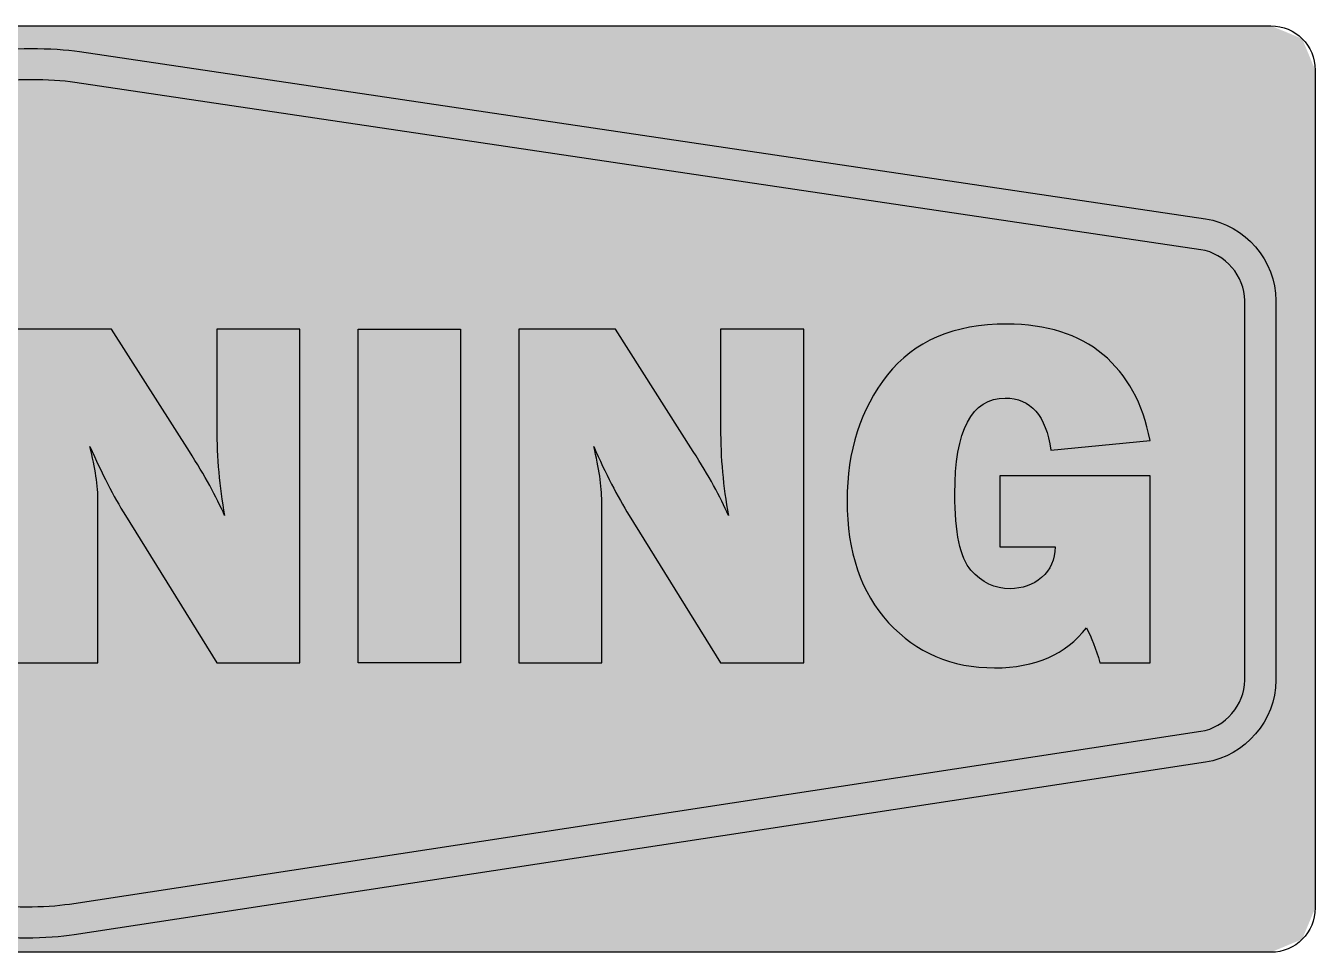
# Model space of a CAD drawing. Extents: x 0.04 to 2.95, y -1.09 to -0.04.
# Drawn here: x 1.494 to 2.948, y -1.086 to -0.041 of the extents above; entities that cross this region are included whole.
import ezdxf

# ---------------------------------------------------------------- set-up
doc = ezdxf.new("R2010")
doc.units = 0
doc.layers.add('SIGN', color=7, linetype='CONTINUOUS')

# ---------------------------------------------------------------- blocks, each defined once
blk = doc.blocks.new('*U6')
at = {"layer": 'SIGN', "color": 250}
for points in [[(0.0895, -1.0863), (0.0895, -0.041), (2.8985, -1.0863)], [(2.8985, -1.0863), (0.0895, -0.041), (2.8985, -0.041)]]:
    blk.add_solid(points, dxfattribs=at)
at = {"layer": 'SIGN', "color": 250, "extrusion": (0, 0, -1)}
for points in [[(-2.8985, -1.0863), (-2.8985, -0.041), (-2.9338, -1.0716)], [(-2.9338, -1.0716), (-2.8985, -0.041), (-2.9338, -0.0556)], [(-2.9338, -1.0716), (-2.9338, -0.0556), (-2.9485, -1.0363)], [(-2.9485, -1.0363), (-2.9338, -0.0556), (-2.9485, -0.091)]]:
    blk.add_solid(points, dxfattribs=at)
blk = doc.blocks.new('BLOCK_2')
at = {"layer": 'SIGN'}
blk.add_open_spline([(0.0395, -1.0363), (0.0395, -1.0639), (0.0619, -1.0863), (0.0895, -1.0863), (0.0895, -1.0863), (2.8985, -1.0863), (2.8985, -1.0863), (2.9261, -1.0863), (2.9485, -1.0639), (2.9485, -1.0363), (2.9485, -1.0363), (2.9485, -0.091), (2.9485, -0.091), (2.9485, -0.0634), (2.9261, -0.041), (2.8985, -0.041), (2.8985, -0.041), (0.0895, -0.041), (0.0895, -0.041), (0.0619, -0.041), (0.0395, -0.0634), (0.0395, -0.091), (0.0395, -0.091), (0.0395, -1.0363), (0.0395, -1.0363)], degree=3, knots=[0, 0, 0, 0, 1, 1, 1, 2, 2, 2, 3, 3, 3, 4, 4, 4, 5, 5, 5, 6, 6, 6, 7, 7, 7, 8, 8, 8, 8], dxfattribs=at)
at = {"layer": 'SIGN', "color": 250}
blk.add_blockref('*U6', (0, 0), dxfattribs=at)
blk = doc.blocks.new('*U7')
at = {"layer": 'SIGN', "color": 250}
for points in [[(1.4392, -0.1066), (0.1684, -0.2581), (1.4392, -0.0709)], [(1.4446, -0.1058), (1.4392, -0.0709), (1.4446, -0.0701)], [(1.4454, -0.1057), (1.4446, -0.0701), (1.4454, -0.07)], [(1.4506, -0.1049), (1.4454, -0.07), (1.4506, -0.0697)], [(1.4944, -0.1022), (1.4506, -0.0697), (1.4944, -0.067)], [(1.4506, -0.1049), (1.4506, -0.0697), (1.4944, -0.1022)], [(1.4997, -0.1019), (1.4944, -0.067), (1.4997, -0.0666)], [(1.4997, -0.1019), (1.4997, -0.0666), (1.5434, -0.1046)], [(1.5434, -0.1046), (1.4997, -0.0666), (1.5434, -0.0694)], [(1.5434, -0.1046), (1.5434, -0.0694), (1.5487, -0.1049)], [(1.5487, -0.1049), (1.5487, -0.0697), (1.5495, -0.105)], [(1.5495, -0.105), (1.5495, -0.0698), (1.5547, -0.1058)], [(1.5547, -0.1058), (1.5547, -0.0701), (2.8195, -0.2937)], [(2.8195, -0.2937), (1.5547, -0.0701), (2.8195, -0.2581)], [(0.1684, -0.2938), (0.1684, -0.2581), (1.4392, -0.1066)], [(0.163, -0.2969), (0.1335, -0.2692), (0.163, -0.259)], [(0.1633, -0.2967), (0.163, -0.259), (0.1633, -0.2589)], [(0.1684, -0.2938), (0.1633, -0.2589), (0.1684, -0.2582)], [(0.1684, -0.2938), (0.1684, -0.2582), (0.1684, -0.2581)], [(2.8195, -0.2937), (2.8195, -0.2581), (2.8195, -0.2937)], [(2.8195, -0.2937), (2.8195, -0.2581), (2.8247, -0.2967)], [(2.8247, -0.2967), (2.8247, -0.2588), (2.8249, -0.2968)], [(2.8249, -0.2968), (2.8249, -0.2589), (2.8544, -0.3136)], [(0.1318, -0.3179), (0.119, -0.2805), (0.1318, -0.2699)], [(0.132, -0.3174), (0.1318, -0.2699), (0.132, -0.2697)], [(0.1335, -0.3137), (0.132, -0.2697), (0.1335, -0.2692)], [(0.1335, -0.3136), (0.1335, -0.2692), (0.1335, -0.2692)], [(2.8544, -0.3136), (2.8544, -0.2692), (2.8544, -0.3136)], [(2.8544, -0.3136), (2.8544, -0.2692), (2.856, -0.3175)], [(2.856, -0.3175), (2.856, -0.2697), (2.8561, -0.3178)], [(2.8561, -0.3178), (2.8561, -0.2698), (2.869, -0.3511)], [(0.1067, -0.8367), (0.0898, -0.3186), (0.1067, -0.2907)], [(0.119, -0.847), (0.1067, -0.2905), (0.119, -0.2805)], [(0.1067, -0.8368), (0.1067, -0.2907), (0.1067, -0.2905)], [(0.1067, -0.8368), (0.1067, -0.2905), (0.119, -0.847)], [(0.1067, -0.8367), (0.1067, -0.2907), (0.1067, -0.8368)], [(0.0898, -0.8086), (0.0837, -0.3511), (0.0898, -0.3187)], [(0.0898, -0.8087), (0.0898, -0.3187), (0.0898, -0.3186)], [(0.0898, -0.8087), (0.0898, -0.3186), (0.1067, -0.8367)], [(0.0898, -0.8086), (0.0898, -0.3187), (0.0898, -0.8087)], [(0.0837, -0.7762), (0.0837, -0.3511), (0.0898, -0.8086)], [(0.119, -0.847), (0.119, -0.7762), (0.1318, -0.8576)], [(2.869, -0.8502), (2.8561, -0.8128), (2.869, -0.7795)], [(0.1318, -0.8576), (0.1318, -0.8095), (0.132, -0.8577)], [(0.132, -0.8577), (0.132, -0.81), (0.1335, -0.8582)], [(0.1335, -0.8582), (0.1335, -0.8137), (0.1335, -0.8582)], [(0.1335, -0.8582), (0.1335, -0.8137), (0.163, -0.8687)], [(2.856, -0.8609), (2.8544, -0.817), (2.856, -0.8131)], [(2.8561, -0.8609), (2.856, -0.8131), (2.8561, -0.8128)], [(2.8544, -0.8615), (2.8249, -0.8339), (2.8544, -0.817)], [(2.8544, -0.8615), (2.8544, -0.817), (2.8544, -0.817)], [(0.163, -0.8687), (0.163, -0.8307), (0.1633, -0.8687)], [(0.1633, -0.8687), (0.1633, -0.8309), (0.1684, -0.8695)], [(0.1684, -0.8695), (0.1684, -0.8338), (0.1684, -0.8695)], [(0.1684, -0.8695), (0.1684, -0.8338), (1.4392, -1.0667)], [(1.4392, -1.0667), (0.1684, -0.8338), (1.4392, -1.031)], [(2.8195, -0.8727), (1.5547, -1.0302), (2.8195, -0.837)], [(2.8247, -0.8719), (2.8195, -0.837), (2.8247, -0.834)], [(2.8195, -0.8727), (2.8195, -0.837), (2.8195, -0.837)], [(2.8249, -0.8719), (2.8247, -0.834), (2.8249, -0.8339)], [(1.5547, -1.0659), (1.5547, -1.0302), (2.8195, -0.8727)], [(1.4392, -1.0667), (1.4392, -1.031), (1.4446, -1.067)], [(1.4446, -1.067), (1.4446, -1.0318), (1.4454, -1.0671)], [(1.4454, -1.0671), (1.4454, -1.0319), (1.4506, -1.0674)], [(1.4506, -1.0674), (1.4506, -1.0322), (1.4944, -1.0703)], [(1.4944, -1.0703), (1.4506, -1.0322), (1.4944, -1.035)], [(1.5434, -1.0671), (1.4997, -1.0346), (1.5434, -1.0319)], [(1.5487, -1.0668), (1.5434, -1.0319), (1.5487, -1.0311)], [(1.5495, -1.0667), (1.5487, -1.0311), (1.5495, -1.031)], [(1.5547, -1.0659), (1.5495, -1.031), (1.5547, -1.0302)], [(1.4997, -1.0699), (1.4944, -1.035), (1.4997, -1.0346)], [(1.4997, -1.0699), (1.4997, -1.0346), (1.5434, -1.0671)]]:
    blk.add_solid(points, dxfattribs=at)
at = {"layer": 'SIGN', "color": 250, "extrusion": (0, 0, -1)}
for points in [[(-1.4392, -0.1066), (-1.4392, -0.0709), (-1.4446, -0.1058)], [(-1.4446, -0.1058), (-1.4446, -0.0701), (-1.4454, -0.1057)], [(-1.4454, -0.1057), (-1.4454, -0.07), (-1.4506, -0.1049)], [(-1.4944, -0.1022), (-1.4944, -0.067), (-1.4997, -0.1019)], [(-1.5487, -0.1049), (-1.5434, -0.0694), (-1.5487, -0.0697)], [(-1.5495, -0.105), (-1.5487, -0.0697), (-1.5495, -0.0698)], [(-1.5547, -0.1058), (-1.5495, -0.0698), (-1.5547, -0.0701)], [(-0.163, -0.2969), (-0.163, -0.259), (-0.1633, -0.2967)], [(-0.1633, -0.2967), (-0.1633, -0.2589), (-0.1684, -0.2938)], [(-0.1684, -0.2938), (-0.1684, -0.2582), (-0.1684, -0.2938)], [(-2.8195, -0.2937), (-2.8195, -0.2581), (-2.8195, -0.2581)], [(-2.8247, -0.2967), (-2.8195, -0.2581), (-2.8247, -0.2588)], [(-2.8249, -0.2968), (-2.8247, -0.2588), (-2.8249, -0.2589)], [(-2.8544, -0.3136), (-2.8249, -0.2589), (-2.8544, -0.2692)], [(-0.1318, -0.3179), (-0.1318, -0.2699), (-0.132, -0.3174)], [(-0.132, -0.3174), (-0.132, -0.2697), (-0.1335, -0.3137)], [(-0.1335, -0.3137), (-0.1335, -0.2692), (-0.1335, -0.3136)], [(-0.1335, -0.3136), (-0.1335, -0.2692), (-0.163, -0.2969)], [(-2.8544, -0.3136), (-2.8544, -0.2692), (-2.8544, -0.2692)], [(-2.856, -0.3175), (-2.8544, -0.2692), (-2.856, -0.2697)], [(-2.8561, -0.3178), (-2.856, -0.2697), (-2.8561, -0.2698)], [(-2.869, -0.3511), (-2.8561, -0.2698), (-2.869, -0.2804)], [(-0.119, -0.3511), (-0.119, -0.2805), (-0.1318, -0.3179)], [(-2.869, -0.8502), (-2.869, -0.2804), (-2.8812, -0.8401)], [(-2.8812, -0.8401), (-2.869, -0.2804), (-2.8812, -0.2905)], [(-2.8812, -0.8401), (-2.8812, -0.2905), (-2.8813, -0.84)], [(-2.8813, -0.84), (-2.8812, -0.2905), (-2.8813, -0.2906)], [(-2.8813, -0.84), (-2.8813, -0.2906), (-2.8981, -0.812)], [(-2.8981, -0.812), (-2.8813, -0.2906), (-2.8981, -0.3186)], [(-2.8981, -0.812), (-2.8981, -0.3186), (-2.8981, -0.812)], [(-2.8981, -0.812), (-2.8981, -0.3186), (-2.8981, -0.3186)], [(-2.8981, -0.812), (-2.8981, -0.3186), (-2.9042, -0.7795)], [(-2.9042, -0.7795), (-2.8981, -0.3186), (-2.9042, -0.3511)], [(-0.1318, -0.8576), (-0.119, -0.7762), (-0.1318, -0.8095)], [(-0.132, -0.8577), (-0.1318, -0.8095), (-0.132, -0.81)], [(-0.1335, -0.8582), (-0.132, -0.81), (-0.1335, -0.8137)], [(-0.1335, -0.8582), (-0.1335, -0.8137), (-0.1335, -0.8137)], [(-0.163, -0.8687), (-0.1335, -0.8137), (-0.163, -0.8307)], [(-2.856, -0.8609), (-2.856, -0.8131), (-2.8561, -0.8609)], [(-2.8561, -0.8609), (-2.8561, -0.8128), (-2.869, -0.8502)], [(-2.8544, -0.8615), (-2.8544, -0.817), (-2.8544, -0.8615)], [(-2.8544, -0.8615), (-2.8544, -0.817), (-2.856, -0.8609)], [(-0.1633, -0.8687), (-0.163, -0.8307), (-0.1633, -0.8309)], [(-0.1684, -0.8695), (-0.1633, -0.8309), (-0.1684, -0.8338)], [(-0.1684, -0.8695), (-0.1684, -0.8338), (-0.1684, -0.8338)], [(-2.8195, -0.8727), (-2.8195, -0.837), (-2.8195, -0.8727)], [(-2.8195, -0.8727), (-2.8195, -0.837), (-2.8247, -0.8719)], [(-2.8247, -0.8719), (-2.8247, -0.834), (-2.8249, -0.8719)], [(-2.8249, -0.8719), (-2.8249, -0.8339), (-2.8544, -0.8615)], [(-1.4446, -1.067), (-1.4392, -1.031), (-1.4446, -1.0318)], [(-1.4454, -1.0671), (-1.4446, -1.0318), (-1.4454, -1.0319)], [(-1.4506, -1.0674), (-1.4454, -1.0319), (-1.4506, -1.0322)], [(-1.5434, -1.0671), (-1.5434, -1.0319), (-1.5487, -1.0668)], [(-1.5487, -1.0668), (-1.5487, -1.0311), (-1.5495, -1.0667)], [(-1.5495, -1.0667), (-1.5495, -1.031), (-1.5547, -1.0659)], [(-1.4944, -1.0703), (-1.4944, -1.035), (-1.4997, -1.0699)]]:
    blk.add_solid(points, dxfattribs=at)
blk = doc.blocks.new('BLOCK_4')
at = {"layer": 'SIGN'}
for points, knots in [([(1.4997, -0.0666), (1.4997, -0.0666), (1.4997, -0.0666), (1.4997, -0.0666), (1.4794, -0.0667), (1.4601, -0.0679), (1.4454, -0.07), (1.4454, -0.07), (0.1633, -0.2589), (0.1633, -0.2589), (0.1186, -0.2655), (0.0837, -0.306), (0.0837, -0.3511), (0.0837, -0.3511), (0.0837, -0.7762), (0.0837, -0.7762), (0.0837, -0.8212), (0.1185, -0.8618), (0.163, -0.8687), (0.163, -0.8687), (1.4392, -1.0667), (1.4392, -1.0667), (1.4541, -1.069), (1.4738, -1.0703), (1.4944, -1.0703), (1.5147, -1.0703), (1.5339, -1.069), (1.5487, -1.0668), (1.5487, -1.0668), (2.8249, -0.8719), (2.8249, -0.8719), (2.8694, -0.8651), (2.9042, -0.8245), (2.9042, -0.7795), (2.9042, -0.7795), (2.9042, -0.3511), (2.9042, -0.3511), (2.9042, -0.306), (2.8693, -0.2655), (2.8247, -0.2588), (2.8247, -0.2588), (1.5547, -0.0701), (1.5547, -0.0701), (1.5398, -0.0679), (1.5202, -0.0666), (1.4997, -0.0666), (1.4997, -0.0666), (1.4997, -0.0666), (1.4997, -0.0666)], [0, 0, 0, 0, 1, 1, 1, 2, 2, 2, 3, 3, 3, 4, 4, 4, 5, 5, 5, 6, 6, 6, 7, 7, 7, 8, 8, 8, 9, 9, 9, 10, 10, 10, 11, 11, 11, 12, 12, 12, 13, 13, 13, 14, 14, 14, 15, 15, 15, 16, 16, 16, 16]), ([(1.4997, -0.1019), (1.5177, -0.1019), (1.5358, -0.103), (1.5495, -0.105), (1.5495, -0.105), (2.8195, -0.2937), (2.8195, -0.2937), (2.8467, -0.2978), (2.869, -0.3236), (2.869, -0.3511), (2.869, -0.3511), (2.869, -0.7795), (2.869, -0.7795), (2.869, -0.8069), (2.8467, -0.8329), (2.8195, -0.837), (2.8195, -0.837), (1.5434, -1.0319), (1.5434, -1.0319), (1.5299, -1.0339), (1.5122, -1.035), (1.4944, -1.035), (1.4763, -1.035), (1.4583, -1.0339), (1.4446, -1.0318), (1.4446, -1.0318), (0.1684, -0.8338), (0.1684, -0.8338), (0.1412, -0.8296), (0.119, -0.8037), (0.119, -0.7762), (0.119, -0.7762), (0.119, -0.3511), (0.119, -0.3511), (0.119, -0.3236), (0.1412, -0.2978), (0.1684, -0.2938), (0.1684, -0.2938), (1.4506, -0.1049), (1.4506, -0.1049), (1.4641, -0.1029), (1.4819, -0.1019), (1.4997, -0.1019)], [0, 0, 0, 0, 1, 1, 1, 2, 2, 2, 3, 3, 3, 4, 4, 4, 5, 5, 5, 6, 6, 6, 7, 7, 7, 8, 8, 8, 9, 9, 9, 10, 10, 10, 11, 11, 11, 12, 12, 12, 13, 13, 13, 14, 14, 14, 14])]:
    blk.add_open_spline(points, degree=3, knots=knots, dxfattribs=at)
at = {"layer": 'SIGN', "color": 250}
blk.add_blockref('*U7', (0, 0), dxfattribs=at)
blk = doc.blocks.new('BLOCK_3')
at = {"layer": 'SIGN'}
blk.add_blockref('BLOCK_4', (0, 0), dxfattribs=at)
blk = doc.blocks.new('*U11')
at = {"layer": 'SIGN', "color": 250, "extrusion": (0, 0, -1)}
for points in [[(-1.4817, -0.7596), (-1.4817, -0.3834), (-1.5663, -0.7596)], [(-1.5663, -0.7596), (-1.4817, -0.3834), (-1.5663, -0.3834)], [(-1.5731, -0.5301), (-1.5663, -0.3834), (-1.5731, -0.3834)], [(-1.5754, -0.5349), (-1.5731, -0.3834), (-1.5754, -0.3834)], [(-1.5864, -0.558), (-1.5754, -0.3834), (-1.5864, -0.3834)], [(-1.5908, -0.5659), (-1.5864, -0.3834), (-1.5908, -0.3834)], [(-1.6063, -0.5934), (-1.5908, -0.3834), (-1.6063, -0.4077)], [(-1.7116, -0.5446), (-1.7094, -0.3834), (-1.7116, -0.3834)], [(-1.7182, -0.5934), (-1.7116, -0.3834), (-1.7182, -0.3834)], [(-1.7182, -0.7596), (-1.7182, -0.3834), (-1.8033, -0.7596)], [(-1.8033, -0.7596), (-1.7182, -0.3834), (-1.8033, -0.3834)], [(-1.6785, -0.7098), (-1.6063, -0.4077), (-1.6785, -0.5212)], [(-1.5663, -0.7596), (-1.5663, -0.5157), (-1.5731, -0.7596)], [(-1.5731, -0.7596), (-1.5663, -0.5157), (-1.5731, -0.5493)], [(-1.7015, -0.747), (-1.6785, -0.5212), (-1.7015, -0.5598)], [(-1.5731, -0.7596), (-1.5731, -0.5493), (-1.5754, -0.7596)], [(-1.5754, -0.7596), (-1.5731, -0.5493), (-1.5754, -0.5774)], [(-1.7094, -0.7596), (-1.7015, -0.5598), (-1.7094, -0.5756)], [(-1.7094, -0.7596), (-1.7094, -0.5756), (-1.7116, -0.7596)], [(-1.7116, -0.7596), (-1.7094, -0.5756), (-1.7116, -0.5801)], [(-1.7116, -0.7596), (-1.7116, -0.5801), (-1.7182, -0.7596)], [(-1.7182, -0.7596), (-1.7116, -0.5801), (-1.7182, -0.5934)]]:
    blk.add_solid(points, dxfattribs=at)
at = {"layer": 'SIGN', "color": 250}
for points in [[(1.5663, -0.5157), (1.5663, -0.3834), (1.5731, -0.5301)], [(1.5731, -0.5301), (1.5731, -0.3834), (1.5754, -0.5349)], [(1.5754, -0.5349), (1.5754, -0.3834), (1.5864, -0.558)], [(1.5864, -0.558), (1.5864, -0.3834), (1.5908, -0.5659)], [(1.5908, -0.5659), (1.5908, -0.3834), (1.6063, -0.5934)], [(1.7094, -0.4948), (1.7094, -0.3834), (1.7116, -0.5446)], [(1.7116, -0.5446), (1.7116, -0.3834), (1.7182, -0.5934)], [(1.6063, -0.5934), (1.6063, -0.4077), (1.6785, -0.7098)], [(1.6785, -0.7098), (1.6785, -0.5212), (1.7015, -0.747)], [(1.7015, -0.747), (1.7015, -0.5598), (1.7094, -0.7596)]]:
    blk.add_solid(points, dxfattribs=at)
blk = doc.blocks.new('*U12')
at = {"layer": 'SIGN', "color": 250, "extrusion": (0, 0, -1)}
for points in [[(-1.8689, -0.7596), (-1.8689, -0.3834), (-1.9844, -0.7596)], [(-1.9844, -0.7596), (-1.8689, -0.3834), (-1.9844, -0.3834)]]:
    blk.add_solid(points, dxfattribs=at)
blk = doc.blocks.new('*U13')
at = {"layer": 'SIGN', "color": 250, "extrusion": (0, 0, -1)}
for points in [[(-2.05, -0.7596), (-2.05, -0.3834), (-2.1346, -0.7596)], [(-2.1346, -0.7596), (-2.05, -0.3834), (-2.1346, -0.3834)], [(-2.1414, -0.5301), (-2.1346, -0.3834), (-2.1414, -0.3834)], [(-2.1437, -0.5349), (-2.1414, -0.3834), (-2.1437, -0.3834)], [(-2.1547, -0.558), (-2.1437, -0.3834), (-2.1547, -0.3834)], [(-2.1591, -0.5659), (-2.1547, -0.3834), (-2.1591, -0.3834)], [(-2.1746, -0.5934), (-2.1591, -0.3834), (-2.1746, -0.4077)], [(-2.2799, -0.5446), (-2.2777, -0.3834), (-2.2799, -0.3834)], [(-2.2865, -0.5934), (-2.2799, -0.3834), (-2.2865, -0.3834)], [(-2.2865, -0.7596), (-2.2865, -0.3834), (-2.3716, -0.7596)], [(-2.3716, -0.7596), (-2.2865, -0.3834), (-2.3716, -0.3834)], [(-2.2468, -0.7098), (-2.1746, -0.4077), (-2.2468, -0.5212)], [(-2.1346, -0.7596), (-2.1346, -0.5157), (-2.1414, -0.7596)], [(-2.1414, -0.7596), (-2.1346, -0.5157), (-2.1414, -0.5493)], [(-2.2698, -0.747), (-2.2468, -0.5212), (-2.2698, -0.5598)], [(-2.1414, -0.7596), (-2.1414, -0.5493), (-2.1437, -0.7596)], [(-2.1437, -0.7596), (-2.1414, -0.5493), (-2.1437, -0.5774)], [(-2.2777, -0.7596), (-2.2698, -0.5598), (-2.2777, -0.5756)], [(-2.2777, -0.7596), (-2.2777, -0.5756), (-2.2799, -0.7596)], [(-2.2799, -0.7596), (-2.2777, -0.5756), (-2.2799, -0.5801)], [(-2.2799, -0.7596), (-2.2799, -0.5801), (-2.2865, -0.7596)], [(-2.2865, -0.7596), (-2.2799, -0.5801), (-2.2865, -0.5934)]]:
    blk.add_solid(points, dxfattribs=at)
at = {"layer": 'SIGN', "color": 250}
for points in [[(2.1346, -0.5157), (2.1346, -0.3834), (2.1414, -0.5301)], [(2.1414, -0.5301), (2.1414, -0.3834), (2.1437, -0.5349)], [(2.1437, -0.5349), (2.1437, -0.3834), (2.1547, -0.558)], [(2.1547, -0.558), (2.1547, -0.3834), (2.1591, -0.5659)], [(2.1591, -0.5659), (2.1591, -0.3834), (2.1746, -0.5934)], [(2.2777, -0.4948), (2.2777, -0.3834), (2.2799, -0.5446)], [(2.2799, -0.5446), (2.2799, -0.3834), (2.2865, -0.5934)], [(2.1746, -0.5934), (2.1746, -0.4077), (2.2468, -0.7098)], [(2.2468, -0.7098), (2.2468, -0.5212), (2.2698, -0.747)], [(2.2698, -0.747), (2.2698, -0.5598), (2.2777, -0.7596)]]:
    blk.add_solid(points, dxfattribs=at)
blk = doc.blocks.new('*U14')
at = {"layer": 'SIGN', "color": 250}
for points in [[(2.5918, -0.462), (2.5869, -0.3782), (2.5918, -0.378)], [(2.5927, -0.4619), (2.5918, -0.378), (2.5927, -0.3779)], [(2.5987, -0.4611), (2.5927, -0.3779), (2.5987, -0.3777)], [(2.6007, -0.4613), (2.5987, -0.3777), (2.6007, -0.3776)], [(2.5987, -0.4611), (2.5987, -0.3777), (2.6007, -0.4613)], [(2.6007, -0.4613), (2.6007, -0.3776), (2.6043, -0.4616)], [(2.6043, -0.4616), (2.6043, -0.3779), (2.609, -0.462)], [(2.5222, -0.7532), (2.5206, -0.3928), (2.5222, -0.392)], [(2.536, -0.7582), (2.5222, -0.392), (2.536, -0.387)], [(2.5222, -0.7532), (2.5222, -0.392), (2.536, -0.7582)], [(2.5397, -0.7592), (2.536, -0.387), (2.5397, -0.3857)], [(2.536, -0.7582), (2.536, -0.387), (2.5397, -0.7592)], [(2.542, -0.7597), (2.5397, -0.3857), (2.542, -0.3852)], [(2.5397, -0.7592), (2.5397, -0.3857), (2.542, -0.7597)], [(2.5429, -0.5438), (2.542, -0.3852), (2.5429, -0.385)], [(2.5431, -0.5418), (2.5429, -0.385), (2.5431, -0.3849)], [(2.5455, -0.5219), (2.5431, -0.3849), (2.5455, -0.3843)], [(2.5465, -0.5177), (2.5455, -0.3843), (2.5465, -0.3841)], [(2.5499, -0.5033), (2.5465, -0.3841), (2.5499, -0.3833)], [(2.5521, -0.498), (2.5499, -0.3833), (2.5521, -0.3828)], [(2.5522, -0.4978), (2.5521, -0.3828), (2.5522, -0.3827)], [(2.5562, -0.4881), (2.5522, -0.3827), (2.5562, -0.3818)], [(2.5586, -0.4844), (2.5562, -0.3818), (2.5586, -0.3812)], [(2.5602, -0.4822), (2.5586, -0.3812), (2.5602, -0.381)], [(2.5641, -0.4763), (2.5602, -0.381), (2.5641, -0.3805)], [(2.5691, -0.472), (2.5641, -0.3805), (2.5691, -0.3798)], [(2.5697, -0.4715), (2.5691, -0.3798), (2.5697, -0.3797)], [(2.5739, -0.4679), (2.5697, -0.3797), (2.5739, -0.3792)], [(2.579, -0.4657), (2.5739, -0.3792), (2.579, -0.3785)], [(2.5803, -0.4651), (2.579, -0.3785), (2.5803, -0.3785)], [(2.5854, -0.4628), (2.5803, -0.3785), (2.5854, -0.3782)], [(2.5869, -0.4626), (2.5854, -0.3782), (2.5869, -0.3782)], [(2.609, -0.462), (2.609, -0.3782), (2.6143, -0.4636)], [(2.6143, -0.4636), (2.6143, -0.3785), (2.6182, -0.4648)], [(2.6182, -0.4648), (2.6182, -0.3788), (2.6191, -0.4653)], [(2.6191, -0.4653), (2.6191, -0.3788), (2.6236, -0.4679)], [(2.6236, -0.4679), (2.6236, -0.3792), (2.6263, -0.4694)], [(2.6263, -0.4694), (2.6263, -0.3793), (2.6322, -0.4748)], [(2.6322, -0.4748), (2.6322, -0.3797), (2.6326, -0.4752)], [(2.6326, -0.4752), (2.6326, -0.3798), (2.6333, -0.4758)], [(2.6333, -0.4758), (2.6333, -0.3799), (2.6336, -0.4763)], [(2.6336, -0.4763), (2.6336, -0.38), (2.6392, -0.4841)], [(2.6392, -0.4841), (2.6392, -0.3812), (2.6399, -0.4857)], [(2.6399, -0.4857), (2.6399, -0.3814), (2.644, -0.4941)], [(2.644, -0.4941), (2.644, -0.3823), (2.6464, -0.5041)], [(2.6464, -0.5041), (2.6464, -0.3828), (2.6471, -0.507)], [(2.6471, -0.507), (2.6471, -0.383), (2.6503, -0.5198)], [(2.506, -0.7455), (2.4923, -0.4092), (2.506, -0.4001)], [(2.5061, -0.7455), (2.506, -0.4001), (2.5061, -0.4)], [(2.506, -0.7455), (2.506, -0.4001), (2.5061, -0.7455)], [(2.5206, -0.7527), (2.5061, -0.4), (2.5206, -0.3928)], [(2.5061, -0.7455), (2.5061, -0.4), (2.5206, -0.7527)], [(2.5206, -0.7527), (2.5206, -0.3928), (2.5222, -0.7532)], [(2.4778, -0.7249), (2.4673, -0.4334), (2.4778, -0.4216)], [(2.4794, -0.7265), (2.4778, -0.4216), (2.4794, -0.4202)], [(2.4778, -0.7249), (2.4778, -0.4216), (2.4794, -0.7265)], [(2.4912, -0.7359), (2.4794, -0.4202), (2.4912, -0.4099)], [(2.4794, -0.7265), (2.4794, -0.4202), (2.4912, -0.7359)], [(2.4923, -0.7368), (2.4912, -0.4099), (2.4923, -0.4092)], [(2.4912, -0.7359), (2.4912, -0.4099), (2.4923, -0.7368)], [(2.4923, -0.7368), (2.4923, -0.4092), (2.506, -0.7455)], [(2.4658, -0.7127), (2.4563, -0.4483), (2.4658, -0.4351)], [(2.4673, -0.7145), (2.4658, -0.4351), (2.4673, -0.4334)], [(2.4658, -0.7127), (2.4658, -0.4351), (2.4673, -0.7145)], [(2.4673, -0.7145), (2.4673, -0.4334), (2.4778, -0.7249)], [(2.4551, -0.6995), (2.4468, -0.4641), (2.4551, -0.4499)], [(2.4563, -0.7013), (2.4551, -0.4499), (2.4563, -0.4483)], [(2.4551, -0.6995), (2.4551, -0.4499), (2.4563, -0.7013)], [(2.4563, -0.7013), (2.4563, -0.4483), (2.4658, -0.7127)], [(2.4468, -0.6869), (2.4459, -0.4655), (2.4468, -0.4641)], [(2.4468, -0.6869), (2.4468, -0.4641), (2.4551, -0.6995)], [(2.4459, -0.6852), (2.4387, -0.4807), (2.4459, -0.4655)], [(2.4459, -0.6852), (2.4459, -0.4655), (2.4468, -0.6869)], [(2.4381, -0.6699), (2.4321, -0.4983), (2.4381, -0.482)], [(2.4387, -0.6714), (2.4381, -0.482), (2.4387, -0.4807)], [(2.4381, -0.6699), (2.4381, -0.482), (2.4387, -0.6714)], [(2.4387, -0.6714), (2.4387, -0.4807), (2.4459, -0.6852)], [(2.4318, -0.6534), (2.427, -0.5167), (2.4318, -0.4993)], [(2.4321, -0.6547), (2.4318, -0.4993), (2.4321, -0.4983)], [(2.4318, -0.6534), (2.4318, -0.4993), (2.4321, -0.6547)], [(2.4321, -0.6547), (2.4321, -0.4983), (2.4381, -0.6699)], [(2.4268, -0.6359), (2.4233, -0.5359), (2.4268, -0.5174)], [(2.427, -0.6369), (2.4268, -0.5174), (2.427, -0.5167)], [(2.4268, -0.6359), (2.4268, -0.5174), (2.427, -0.6369)], [(2.427, -0.6369), (2.427, -0.5167), (2.4318, -0.6534)], [(2.4233, -0.6168), (2.4204, -0.5769), (2.4233, -0.5364)], [(2.4233, -0.618), (2.4233, -0.5364), (2.4233, -0.5359)], [(2.4233, -0.618), (2.4233, -0.5359), (2.4268, -0.6359)], [(2.4233, -0.6168), (2.4233, -0.5364), (2.4233, -0.618)], [(2.6905, -0.7202), (2.6905, -0.5488), (2.6984, -0.738)], [(2.6984, -0.738), (2.6984, -0.5488), (2.7057, -0.7596)], [(2.542, -0.7597), (2.542, -0.5692), (2.5429, -0.7599)], [(2.5429, -0.7599), (2.5429, -0.5925), (2.5431, -0.76)], [(2.5431, -0.76), (2.5431, -0.599), (2.5455, -0.7606)], [(2.5455, -0.7606), (2.5455, -0.6162), (2.5465, -0.7608)], [(2.5465, -0.7608), (2.5465, -0.6234), (2.5499, -0.7617)], [(2.5499, -0.7617), (2.5499, -0.6347), (2.5521, -0.7622)], [(2.6539, -0.7506), (2.6511, -0.6484), (2.6539, -0.6391)], [(2.655, -0.7501), (2.6539, -0.6391), (2.655, -0.6287)], [(2.5521, -0.7622), (2.5521, -0.6419), (2.5522, -0.7622)], [(2.5522, -0.7622), (2.5522, -0.6421), (2.5562, -0.7628)], [(2.5562, -0.7628), (2.5562, -0.6487), (2.5586, -0.7631)], [(2.5586, -0.7631), (2.5586, -0.6528), (2.5602, -0.7633)], [(2.6503, -0.7525), (2.6471, -0.6553), (2.6503, -0.6498)], [(2.6511, -0.7521), (2.6503, -0.6498), (2.6511, -0.6484)], [(2.5602, -0.7633), (2.5602, -0.6553), (2.5641, -0.7639)], [(2.5641, -0.7639), (2.5641, -0.6591), (2.5691, -0.7646)], [(2.5691, -0.7646), (2.5691, -0.6638), (2.5697, -0.7646)], [(2.5697, -0.7646), (2.5697, -0.6644), (2.5739, -0.7648)], [(2.5739, -0.7648), (2.5739, -0.667), (2.579, -0.765)], [(2.6322, -0.7594), (2.6263, -0.6717), (2.6322, -0.669)], [(2.6326, -0.7593), (2.6322, -0.669), (2.6326, -0.6686)], [(2.6333, -0.7591), (2.6326, -0.6686), (2.6333, -0.6682)], [(2.6336, -0.759), (2.6333, -0.6682), (2.6336, -0.6679)], [(2.6392, -0.757), (2.6336, -0.6679), (2.6392, -0.664)], [(2.6399, -0.7567), (2.6392, -0.664), (2.6399, -0.6634)], [(2.644, -0.7553), (2.6399, -0.6634), (2.644, -0.6591)], [(2.6464, -0.7544), (2.644, -0.6591), (2.6464, -0.6565)], [(2.6471, -0.7541), (2.6464, -0.6565), (2.6471, -0.6553)], [(2.579, -0.765), (2.579, -0.6701), (2.5803, -0.7651)], [(2.5803, -0.7651), (2.5803, -0.6709), (2.5854, -0.7653)], [(2.5854, -0.7653), (2.5854, -0.6726), (2.5869, -0.7654)], [(2.609, -0.7635), (2.6043, -0.6761), (2.609, -0.6757)], [(2.6143, -0.763), (2.609, -0.6757), (2.6143, -0.6753)], [(2.6182, -0.7627), (2.6143, -0.6753), (2.6182, -0.6743)], [(2.6191, -0.7626), (2.6182, -0.6743), (2.6191, -0.6741)], [(2.6236, -0.7615), (2.6191, -0.6741), (2.6236, -0.6729)], [(2.6263, -0.7608), (2.6236, -0.6729), (2.6263, -0.6717)]]:
    blk.add_solid(points, dxfattribs=at)
at = {"layer": 'SIGN', "color": 250, "extrusion": (0, 0, -1)}
for points in [[(-2.5918, -0.462), (-2.5918, -0.378), (-2.5927, -0.4619)], [(-2.5927, -0.4619), (-2.5927, -0.3779), (-2.5987, -0.4611)], [(-2.6043, -0.4616), (-2.6007, -0.3776), (-2.6043, -0.3779)], [(-2.609, -0.462), (-2.6043, -0.3779), (-2.609, -0.3782)], [(-2.542, -0.5692), (-2.542, -0.3852), (-2.5429, -0.5438)], [(-2.5429, -0.5438), (-2.5429, -0.385), (-2.5431, -0.5418)], [(-2.5431, -0.5418), (-2.5431, -0.3849), (-2.5455, -0.5219)], [(-2.5455, -0.5219), (-2.5455, -0.3843), (-2.5465, -0.5177)], [(-2.5465, -0.5177), (-2.5465, -0.3841), (-2.5499, -0.5033)], [(-2.5499, -0.5033), (-2.5499, -0.3833), (-2.5521, -0.498)], [(-2.5521, -0.498), (-2.5521, -0.3828), (-2.5522, -0.4978)], [(-2.5522, -0.4978), (-2.5522, -0.3827), (-2.5562, -0.4881)], [(-2.5562, -0.4881), (-2.5562, -0.3818), (-2.5586, -0.4844)], [(-2.5586, -0.4844), (-2.5586, -0.3812), (-2.5602, -0.4822)], [(-2.5602, -0.4822), (-2.5602, -0.381), (-2.5641, -0.4763)], [(-2.5641, -0.4763), (-2.5641, -0.3805), (-2.5691, -0.472)], [(-2.5691, -0.472), (-2.5691, -0.3798), (-2.5697, -0.4715)], [(-2.5697, -0.4715), (-2.5697, -0.3797), (-2.5739, -0.4679)], [(-2.5739, -0.4679), (-2.5739, -0.3792), (-2.579, -0.4657)], [(-2.579, -0.4657), (-2.579, -0.3785), (-2.5803, -0.4651)], [(-2.5803, -0.4651), (-2.5803, -0.3785), (-2.5854, -0.4628)], [(-2.5854, -0.4628), (-2.5854, -0.3782), (-2.5869, -0.4626)], [(-2.5869, -0.4626), (-2.5869, -0.3782), (-2.5918, -0.462)], [(-2.6143, -0.4636), (-2.609, -0.3782), (-2.6143, -0.3785)], [(-2.6182, -0.4648), (-2.6143, -0.3785), (-2.6182, -0.3788)], [(-2.6191, -0.4653), (-2.6182, -0.3788), (-2.6191, -0.3788)], [(-2.6236, -0.4679), (-2.6191, -0.3788), (-2.6236, -0.3792)], [(-2.6263, -0.4694), (-2.6236, -0.3792), (-2.6263, -0.3793)], [(-2.6322, -0.4748), (-2.6263, -0.3793), (-2.6322, -0.3797)], [(-2.6326, -0.4752), (-2.6322, -0.3797), (-2.6326, -0.3798)], [(-2.6333, -0.4758), (-2.6326, -0.3798), (-2.6333, -0.3799)], [(-2.6336, -0.4763), (-2.6333, -0.3799), (-2.6336, -0.38)], [(-2.6392, -0.4841), (-2.6336, -0.38), (-2.6392, -0.3812)], [(-2.6399, -0.4857), (-2.6392, -0.3812), (-2.6399, -0.3814)], [(-2.644, -0.4941), (-2.6399, -0.3814), (-2.644, -0.3823)], [(-2.6464, -0.5041), (-2.644, -0.3823), (-2.6464, -0.3828)], [(-2.6471, -0.507), (-2.6464, -0.3828), (-2.6471, -0.383)], [(-2.6503, -0.5198), (-2.6471, -0.383), (-2.6503, -0.3837)], [(-2.6503, -0.5198), (-2.6503, -0.3837), (-2.6511, -0.5198)], [(-2.6511, -0.5198), (-2.6503, -0.3837), (-2.6511, -0.3839)], [(-2.6511, -0.5198), (-2.6511, -0.3839), (-2.6539, -0.5195)], [(-2.6539, -0.5195), (-2.6511, -0.3839), (-2.6539, -0.3845)], [(-2.6539, -0.5195), (-2.6539, -0.3845), (-2.655, -0.5194)], [(-2.655, -0.5194), (-2.6539, -0.3845), (-2.655, -0.3847)], [(-2.655, -0.5194), (-2.655, -0.3847), (-2.6595, -0.5189)], [(-2.6595, -0.5189), (-2.655, -0.3847), (-2.6595, -0.3858)], [(-2.6595, -0.5189), (-2.6595, -0.3858), (-2.6614, -0.5187)], [(-2.6614, -0.5187), (-2.6595, -0.3858), (-2.6614, -0.3862)], [(-2.6614, -0.5187), (-2.6614, -0.3862), (-2.6709, -0.5178)], [(-2.6709, -0.5178), (-2.6614, -0.3862), (-2.6709, -0.3902)], [(-2.6709, -0.5178), (-2.6709, -0.3902), (-2.6812, -0.5168)], [(-2.6812, -0.5168), (-2.6709, -0.3902), (-2.6812, -0.3945)], [(-2.6812, -0.5168), (-2.6812, -0.3945), (-2.6868, -0.5162)], [(-2.6868, -0.5162), (-2.6812, -0.3945), (-2.6868, -0.3968)], [(-2.6868, -0.5162), (-2.6868, -0.3968), (-2.6905, -0.5159)], [(-2.6905, -0.5159), (-2.6868, -0.3968), (-2.6905, -0.3993)], [(-2.6905, -0.5159), (-2.6905, -0.3993), (-2.6984, -0.5151)], [(-2.6984, -0.5151), (-2.6905, -0.3993), (-2.6984, -0.4047)], [(-2.6984, -0.5151), (-2.6984, -0.4047), (-2.7057, -0.5144)], [(-2.7057, -0.5144), (-2.6984, -0.4047), (-2.7057, -0.4096)], [(-2.7057, -0.5144), (-2.7057, -0.4096), (-2.709, -0.514)], [(-2.709, -0.514), (-2.7057, -0.4096), (-2.709, -0.4118)], [(-2.709, -0.514), (-2.709, -0.4118), (-2.7277, -0.5122)], [(-2.7277, -0.5122), (-2.709, -0.4118), (-2.7277, -0.4307)], [(-2.7277, -0.5122), (-2.7277, -0.4307), (-2.7428, -0.5107)], [(-2.7428, -0.5107), (-2.7277, -0.4307), (-2.7428, -0.4531)], [(-2.7428, -0.5107), (-2.7428, -0.4531), (-2.7543, -0.5096)], [(-2.7543, -0.5096), (-2.7428, -0.4531), (-2.7543, -0.4792)], [(-2.7543, -0.5096), (-2.7543, -0.4792), (-2.7622, -0.5088)], [(-2.5927, -0.6287), (-2.5927, -0.5488), (-2.5987, -0.6287)], [(-2.5987, -0.6287), (-2.5927, -0.5488), (-2.5987, -0.5488)], [(-2.5987, -0.6287), (-2.5987, -0.5488), (-2.6007, -0.6287)], [(-2.6007, -0.6287), (-2.5987, -0.5488), (-2.6007, -0.5488)], [(-2.6007, -0.6287), (-2.6007, -0.5488), (-2.6043, -0.6287)], [(-2.6043, -0.6287), (-2.6007, -0.5488), (-2.6043, -0.5488)], [(-2.6043, -0.6287), (-2.6043, -0.5488), (-2.609, -0.6287)], [(-2.609, -0.6287), (-2.6043, -0.5488), (-2.609, -0.5488)], [(-2.609, -0.6287), (-2.609, -0.5488), (-2.6143, -0.6287)], [(-2.6143, -0.6287), (-2.609, -0.5488), (-2.6143, -0.5488)], [(-2.6143, -0.6287), (-2.6143, -0.5488), (-2.6182, -0.6287)], [(-2.6182, -0.6287), (-2.6143, -0.5488), (-2.6182, -0.5488)], [(-2.6182, -0.6287), (-2.6182, -0.5488), (-2.6191, -0.6287)], [(-2.6191, -0.6287), (-2.6182, -0.5488), (-2.6191, -0.5488)], [(-2.6191, -0.6287), (-2.6191, -0.5488), (-2.6236, -0.6287)], [(-2.6236, -0.6287), (-2.6191, -0.5488), (-2.6236, -0.5488)], [(-2.6236, -0.6287), (-2.6236, -0.5488), (-2.6263, -0.6287)], [(-2.6263, -0.6287), (-2.6236, -0.5488), (-2.6263, -0.5488)], [(-2.6263, -0.6287), (-2.6263, -0.5488), (-2.6322, -0.6287)], [(-2.6322, -0.6287), (-2.6263, -0.5488), (-2.6322, -0.5488)], [(-2.6322, -0.6287), (-2.6322, -0.5488), (-2.6326, -0.6287)], [(-2.6326, -0.6287), (-2.6322, -0.5488), (-2.6326, -0.5488)], [(-2.6326, -0.6287), (-2.6326, -0.5488), (-2.6333, -0.6287)], [(-2.6333, -0.6287), (-2.6326, -0.5488), (-2.6333, -0.5488)], [(-2.6333, -0.6287), (-2.6333, -0.5488), (-2.6336, -0.6287)], [(-2.6336, -0.6287), (-2.6333, -0.5488), (-2.6336, -0.5488)], [(-2.6336, -0.6287), (-2.6336, -0.5488), (-2.6392, -0.6287)], [(-2.6392, -0.6287), (-2.6336, -0.5488), (-2.6392, -0.5488)], [(-2.6392, -0.6287), (-2.6392, -0.5488), (-2.6399, -0.6287)], [(-2.6399, -0.6287), (-2.6392, -0.5488), (-2.6399, -0.5488)], [(-2.6399, -0.6287), (-2.6399, -0.5488), (-2.644, -0.6287)], [(-2.644, -0.6287), (-2.6399, -0.5488), (-2.644, -0.5488)], [(-2.644, -0.6287), (-2.644, -0.5488), (-2.6464, -0.6287)], [(-2.6464, -0.6287), (-2.644, -0.5488), (-2.6464, -0.5488)], [(-2.6464, -0.6287), (-2.6464, -0.5488), (-2.6471, -0.6287)], [(-2.6471, -0.6287), (-2.6464, -0.5488), (-2.6471, -0.5488)], [(-2.6471, -0.6287), (-2.6471, -0.5488), (-2.6503, -0.6287)], [(-2.6503, -0.6287), (-2.6471, -0.5488), (-2.6503, -0.5488)], [(-2.6503, -0.6287), (-2.6503, -0.5488), (-2.6511, -0.6287)], [(-2.6511, -0.6287), (-2.6503, -0.5488), (-2.6511, -0.5488)], [(-2.6511, -0.6287), (-2.6511, -0.5488), (-2.6539, -0.6287)], [(-2.6539, -0.6287), (-2.6511, -0.5488), (-2.6539, -0.5488)], [(-2.6539, -0.6287), (-2.6539, -0.5488), (-2.655, -0.6287)], [(-2.655, -0.6287), (-2.6539, -0.5488), (-2.655, -0.5488)], [(-2.655, -0.7501), (-2.655, -0.5488), (-2.6595, -0.7477)], [(-2.6595, -0.7477), (-2.655, -0.5488), (-2.6595, -0.5488)], [(-2.6595, -0.7477), (-2.6595, -0.5488), (-2.6614, -0.7465)], [(-2.6614, -0.7465), (-2.6595, -0.5488), (-2.6614, -0.5488)], [(-2.6614, -0.7465), (-2.6614, -0.5488), (-2.6709, -0.74)], [(-2.6709, -0.74), (-2.6614, -0.5488), (-2.6709, -0.5488)], [(-2.6709, -0.74), (-2.6709, -0.5488), (-2.6812, -0.7308)], [(-2.6812, -0.7308), (-2.6709, -0.5488), (-2.6812, -0.5488)], [(-2.6812, -0.7308), (-2.6812, -0.5488), (-2.6868, -0.7244)], [(-2.6868, -0.7244), (-2.6812, -0.5488), (-2.6868, -0.5488)], [(-2.6868, -0.7244), (-2.6868, -0.5488), (-2.6905, -0.7202)], [(-2.6905, -0.7202), (-2.6868, -0.5488), (-2.6905, -0.5488)], [(-2.6984, -0.738), (-2.6905, -0.5488), (-2.6984, -0.5488)], [(-2.7057, -0.7596), (-2.6984, -0.5488), (-2.7057, -0.5488)], [(-2.7057, -0.7596), (-2.7057, -0.5488), (-2.709, -0.7596)], [(-2.709, -0.7596), (-2.7057, -0.5488), (-2.709, -0.5488)], [(-2.709, -0.7596), (-2.709, -0.5488), (-2.7277, -0.7596)], [(-2.7277, -0.7596), (-2.709, -0.5488), (-2.7277, -0.5488)], [(-2.7277, -0.7596), (-2.7277, -0.5488), (-2.7428, -0.7596)], [(-2.7428, -0.7596), (-2.7277, -0.5488), (-2.7428, -0.5488)], [(-2.7428, -0.7596), (-2.7428, -0.5488), (-2.7543, -0.7596)], [(-2.7543, -0.7596), (-2.7428, -0.5488), (-2.7543, -0.5488)], [(-2.7543, -0.7596), (-2.7543, -0.5488), (-2.7622, -0.7596)], [(-2.7622, -0.7596), (-2.7543, -0.5488), (-2.7622, -0.5488)], [(-2.5429, -0.7599), (-2.542, -0.5692), (-2.5429, -0.5925)], [(-2.5431, -0.76), (-2.5429, -0.5925), (-2.5431, -0.599)], [(-2.5455, -0.7606), (-2.5431, -0.599), (-2.5455, -0.6162)], [(-2.5465, -0.7608), (-2.5455, -0.6162), (-2.5465, -0.6234)], [(-2.5499, -0.7617), (-2.5465, -0.6234), (-2.5499, -0.6347)], [(-2.5521, -0.7622), (-2.5499, -0.6347), (-2.5521, -0.6419)], [(-2.6539, -0.7506), (-2.6539, -0.6391), (-2.655, -0.7501)], [(-2.5522, -0.7622), (-2.5521, -0.6419), (-2.5522, -0.6421)], [(-2.5562, -0.7628), (-2.5522, -0.6421), (-2.5562, -0.6487)], [(-2.5586, -0.7631), (-2.5562, -0.6487), (-2.5586, -0.6528)], [(-2.5602, -0.7633), (-2.5586, -0.6528), (-2.5602, -0.6553)], [(-2.6503, -0.7525), (-2.6503, -0.6498), (-2.6511, -0.7521)], [(-2.6511, -0.7521), (-2.6511, -0.6484), (-2.6539, -0.7506)], [(-2.5641, -0.7639), (-2.5602, -0.6553), (-2.5641, -0.6591)], [(-2.5691, -0.7646), (-2.5641, -0.6591), (-2.5691, -0.6638)], [(-2.5697, -0.7646), (-2.5691, -0.6638), (-2.5697, -0.6644)], [(-2.5739, -0.7648), (-2.5697, -0.6644), (-2.5739, -0.667)], [(-2.579, -0.765), (-2.5739, -0.667), (-2.579, -0.6701)], [(-2.6322, -0.7594), (-2.6322, -0.669), (-2.6326, -0.7593)], [(-2.6326, -0.7593), (-2.6326, -0.6686), (-2.6333, -0.7591)], [(-2.6333, -0.7591), (-2.6333, -0.6682), (-2.6336, -0.759)], [(-2.6336, -0.759), (-2.6336, -0.6679), (-2.6392, -0.757)], [(-2.6392, -0.757), (-2.6392, -0.664), (-2.6399, -0.7567)], [(-2.6399, -0.7567), (-2.6399, -0.6634), (-2.644, -0.7553)], [(-2.644, -0.7553), (-2.644, -0.6591), (-2.6464, -0.7544)], [(-2.6464, -0.7544), (-2.6464, -0.6565), (-2.6471, -0.7541)], [(-2.6471, -0.7541), (-2.6471, -0.6553), (-2.6503, -0.7525)], [(-2.5803, -0.7651), (-2.579, -0.6701), (-2.5803, -0.6709)], [(-2.5854, -0.7653), (-2.5803, -0.6709), (-2.5854, -0.6726)], [(-2.5869, -0.7654), (-2.5854, -0.6726), (-2.5869, -0.6731)], [(-2.5869, -0.7654), (-2.5869, -0.6731), (-2.5918, -0.765)], [(-2.5918, -0.765), (-2.5869, -0.6731), (-2.5918, -0.6748)], [(-2.5918, -0.765), (-2.5918, -0.6748), (-2.5927, -0.7649)], [(-2.5927, -0.7649), (-2.5918, -0.6748), (-2.5927, -0.6749)], [(-2.5927, -0.7649), (-2.5927, -0.6749), (-2.5987, -0.7644)], [(-2.5987, -0.7644), (-2.5927, -0.6749), (-2.5987, -0.6755)], [(-2.5987, -0.7644), (-2.5987, -0.6755), (-2.6007, -0.7642)], [(-2.6007, -0.7642), (-2.5987, -0.6755), (-2.6007, -0.6757)], [(-2.6007, -0.7642), (-2.6007, -0.6757), (-2.6043, -0.7639)], [(-2.6043, -0.7639), (-2.6007, -0.6757), (-2.6043, -0.6761)], [(-2.6043, -0.7639), (-2.6043, -0.6761), (-2.609, -0.7635)], [(-2.609, -0.7635), (-2.609, -0.6757), (-2.6143, -0.763)], [(-2.6143, -0.763), (-2.6143, -0.6753), (-2.6182, -0.7627)], [(-2.6182, -0.7627), (-2.6182, -0.6743), (-2.6191, -0.7626)], [(-2.6191, -0.7626), (-2.6191, -0.6741), (-2.6236, -0.7615)], [(-2.6236, -0.7615), (-2.6236, -0.6729), (-2.6263, -0.7608)], [(-2.6263, -0.7608), (-2.6263, -0.6717), (-2.6322, -0.7594)]]:
    blk.add_solid(points, dxfattribs=at)
blk = doc.blocks.new('BLOCK_6')
at = {"layer": 'SIGN'}
blk.add_lwpolyline([(1.9844, -0.3834), (1.9844, -0.7596), (1.8689, -0.7596), (1.8689, -0.3834), (1.9844, -0.3834)], dxfattribs=at)
for points, knots in [([(2.7622, -0.5488), (2.7622, -0.5488), (2.7622, -0.7596), (2.7622, -0.7596), (2.7622, -0.7596), (2.7057, -0.7596), (2.7057, -0.7596), (2.7011, -0.744), (2.696, -0.7309), (2.6905, -0.7202), (2.6672, -0.7503), (2.6326, -0.7654), (2.5869, -0.7654), (2.5384, -0.7654), (2.4985, -0.7484), (2.4673, -0.7145), (2.436, -0.6806), (2.4204, -0.6348), (2.4204, -0.5769), (2.4204, -0.5207), (2.4355, -0.4734), (2.4658, -0.4351), (2.496, -0.3968), (2.541, -0.3776), (2.6007, -0.3776), (2.6455, -0.3776), (2.6816, -0.389), (2.709, -0.4118), (2.7364, -0.4346), (2.7541, -0.4669), (2.7622, -0.5088), (2.7622, -0.5088), (2.6503, -0.5198), (2.6503, -0.5198), (2.6448, -0.4807), (2.6276, -0.4611), (2.5987, -0.4611), (2.5609, -0.4611), (2.542, -0.4971), (2.542, -0.5692), (2.542, -0.6127), (2.548, -0.6414), (2.5602, -0.6553), (2.5723, -0.6692), (2.587, -0.6761), (2.6043, -0.6761), (2.6182, -0.6761), (2.6301, -0.6719), (2.6399, -0.6634), (2.6498, -0.655), (2.6548, -0.6434), (2.655, -0.6287), (2.655, -0.6287), (2.5927, -0.6287), (2.5927, -0.6287), (2.5927, -0.6287), (2.5927, -0.5488), (2.5927, -0.5488), (2.5927, -0.5488), (2.7622, -0.5488), (2.7622, -0.5488)], [0, 0, 0, 0, 1, 1, 1, 2, 2, 2, 3, 3, 3, 4, 4, 4, 5, 5, 5, 6, 6, 6, 7, 7, 7, 8, 8, 8, 9, 9, 9, 10, 10, 10, 11, 11, 11, 12, 12, 12, 13, 13, 13, 14, 14, 14, 15, 15, 15, 16, 16, 16, 17, 17, 17, 18, 18, 18, 19, 19, 19, 20, 20, 20, 20]), ([(1.8033, -0.7596), (1.8033, -0.7596), (1.7094, -0.7596), (1.7094, -0.7596), (1.7094, -0.7596), (1.6063, -0.5934), (1.6063, -0.5934), (1.5931, -0.5721), (1.5797, -0.5462), (1.5663, -0.5157), (1.5724, -0.5399), (1.5754, -0.5605), (1.5754, -0.5774), (1.5754, -0.5774), (1.5754, -0.7596), (1.5754, -0.7596), (1.5754, -0.7596), (1.4817, -0.7596), (1.4817, -0.7596), (1.4817, -0.7596), (1.4817, -0.3834), (1.4817, -0.3834), (1.4817, -0.3834), (1.5908, -0.3834), (1.5908, -0.3834), (1.5908, -0.3834), (1.6785, -0.5212), (1.6785, -0.5212), (1.696, -0.5486), (1.7092, -0.5726), (1.7182, -0.5934), (1.7123, -0.5613), (1.7094, -0.5284), (1.7094, -0.4948), (1.7094, -0.4948), (1.7094, -0.3834), (1.7094, -0.3834), (1.7094, -0.3834), (1.8033, -0.3834), (1.8033, -0.3834), (1.8033, -0.3834), (1.8033, -0.7596), (1.8033, -0.7596)], [0, 0, 0, 0, 1, 1, 1, 2, 2, 2, 3, 3, 3, 4, 4, 4, 5, 5, 5, 6, 6, 6, 7, 7, 7, 8, 8, 8, 9, 9, 9, 10, 10, 10, 11, 11, 11, 12, 12, 12, 13, 13, 13, 14, 14, 14, 14]), ([(2.3716, -0.7596), (2.3716, -0.7596), (2.2777, -0.7596), (2.2777, -0.7596), (2.2777, -0.7596), (2.1746, -0.5934), (2.1746, -0.5934), (2.1614, -0.5721), (2.1481, -0.5462), (2.1346, -0.5157), (2.1407, -0.5399), (2.1437, -0.5605), (2.1437, -0.5774), (2.1437, -0.5774), (2.1437, -0.7596), (2.1437, -0.7596), (2.1437, -0.7596), (2.05, -0.7596), (2.05, -0.7596), (2.05, -0.7596), (2.05, -0.3834), (2.05, -0.3834), (2.05, -0.3834), (2.1591, -0.3834), (2.1591, -0.3834), (2.1591, -0.3834), (2.2468, -0.5212), (2.2468, -0.5212), (2.2643, -0.5486), (2.2775, -0.5726), (2.2865, -0.5934), (2.2806, -0.5613), (2.2777, -0.5284), (2.2777, -0.4948), (2.2777, -0.4948), (2.2777, -0.3834), (2.2777, -0.3834), (2.2777, -0.3834), (2.3716, -0.3834), (2.3716, -0.3834), (2.3716, -0.3834), (2.3716, -0.7596), (2.3716, -0.7596)], [0, 0, 0, 0, 1, 1, 1, 2, 2, 2, 3, 3, 3, 4, 4, 4, 5, 5, 5, 6, 6, 6, 7, 7, 7, 8, 8, 8, 9, 9, 9, 10, 10, 10, 11, 11, 11, 12, 12, 12, 13, 13, 13, 14, 14, 14, 14])]:
    blk.add_open_spline(points, degree=3, knots=knots, dxfattribs=at)
at = {"layer": 'SIGN', "color": 250}
for name in ['*U14', '*U11', '*U12', '*U13']:
    blk.add_blockref(name, (0, 0), dxfattribs=at)
blk = doc.blocks.new('BLOCK_5')
at = {"layer": 'SIGN'}
blk.add_blockref('BLOCK_6', (0, 0), dxfattribs=at)

msp = doc.modelspace()

# ---------------------------------------------------------------- block references
at = {"layer": 'SIGN'}
for name in ['BLOCK_2', 'BLOCK_3', 'BLOCK_5']:
    msp.add_blockref(name, (0, 0), dxfattribs=at)

doc.saveas('drawing.dxf')
